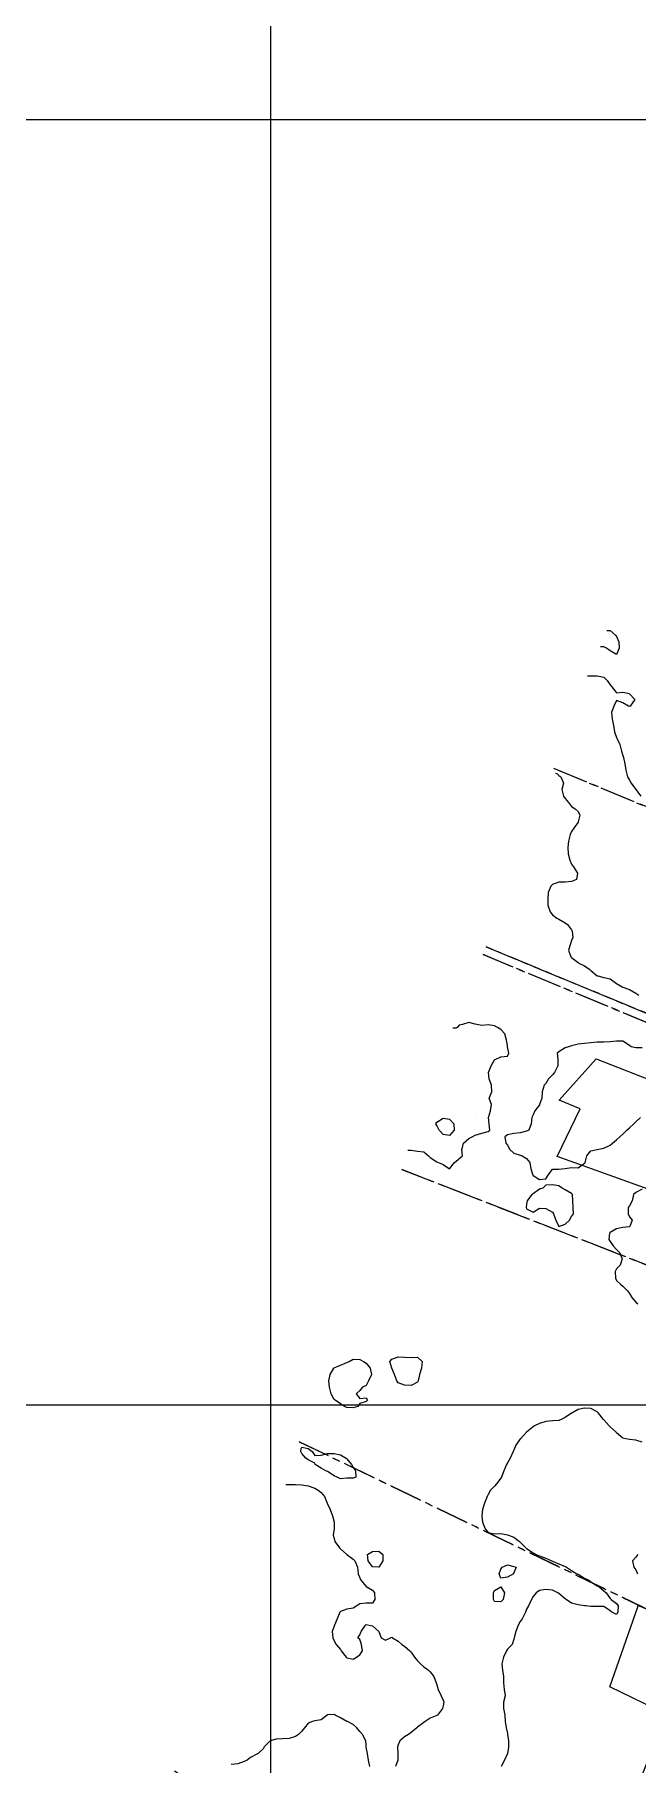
# Model space of a CAD drawing. Header units: centimetres. Extents: x 0 to 642158, y -847 to 649707.
# Drawn here: x 615748.4 to 615795.4, y 620159.4 to 620294 of the extents above; entities that cross this region are included whole.
import ezdxf

# ---------------------------------------------------------------- set-up
doc = ezdxf.new("R2010")
doc.units = ezdxf.units.CM
doc.header["$MEASUREMENT"] = 0
doc.linetypes.add('CENTERX2', pattern=[4, 2.5, -0.5, 0.5, -0.5])
doc.layers.add('MEV_grille', color=254, linetype='Continuous', lineweight=9)
doc.layers.add('WAL_topographie 0.5', color=253, linetype='Continuous', lineweight=20)
doc.layers.add('SPW_batiments', color=7, linetype='Continuous')
doc.layers.add('SPW_parcellaire cadastral', color=7, linetype='CENTERX2', lineweight=25, true_color=0xff0542)

# ---------------------------------------------------------------- blocks, each defined once
blk = doc.blocks.new('*U114')
at = {"layer": 'MEV_grille', "transparency": 33554687}
blk.add_lwpolyline([(-1338.46, 0), (1338.46, 0)], dxfattribs=at)
blk = doc.blocks.new('*U115')
at = {"layer": 'MEV_grille', "color": 0, "linetype": 'ByBlock', "lineweight": -2, "transparency": 16777216}
for p in [(0, -2100), (0, -2200)]:
    blk.add_blockref('*U114', p, dxfattribs=at)
blk = doc.blocks.new('*U112')
at = {"layer": 'MEV_grille', "transparency": 33554687}
blk.add_lwpolyline([(0, 1825.48), (0, -1825.48)], dxfattribs=at)
blk = doc.blocks.new('*U113')
at = {"layer": 'MEV_grille', "color": 0, "linetype": 'ByBlock', "lineweight": -2, "transparency": 16777216}
blk.add_blockref('*U112', (400, 0), dxfattribs=at)

msp = doc.modelspace()

# ---------------------------------------------------------------- linework, layer by layer
at = {"layer": 'SPW_batiments'}
for points in [[(615802.45, 620210.28), (615799.6, 620202.94), (615789.13, 620206.71), (615790.91, 620210.41), (615789.28, 620211.09), (615792.16, 620214.31), (615802.45, 620210.28)], [(615795.63, 620171.7), (615805.55, 620167.33), (615796.79, 620144.43), (615786.72, 620148.33), (615790.15, 620157.41), (615794.54, 620155.53), (615797.62, 620163.33), (615793.22, 620165.44), (615795.37, 620171.6), (615795.44, 620171.77), (615795.63, 620171.7)]]:
    msp.add_lwpolyline(points, dxfattribs=at)
at = {"layer": 'SPW_parcellaire cadastral'}
for points in [[(615796.75, 620257.82), (615836.37, 620242.1), (615828.39, 620220.54), (615788.84, 620236.91)], [(615788.84, 620236.91), (615828.39, 620220.54), (615822.71, 620206.84)], [(615783.36, 620222.41), (615822.46, 620206.23), (615815.89, 620190.55), (615777.04, 620205.7)], [(615822.71, 620206.84), (615822.46, 620206.23), (615783.36, 620222.41)], [(615783.59, 620223.02), (615821.04, 620207.52), (615822.71, 620206.84)], [(615822.71, 620206.84), (615821.04, 620207.52), (615783.59, 620223.02)], [(615777.04, 620205.7), (615815.89, 620190.55), (615806.82, 620166.8), (615805.55, 620167.33), (615813.42, 620188.08), (615807.27, 620190.61), (615802.07, 620177.44), (615799.27, 620178.71), (615796.45, 620171.33), (615769.03, 620184.52)], [(615769.03, 620184.52), (615796.45, 620171.33), (615805.55, 620167.33), (615806.82, 620166.8), (615796.67, 620139.9), (615792.53, 620141.83), (615791.51, 620139.93), (615773.62, 620149.36), (615759.34, 620158.89)]]:
    msp.add_lwpolyline(points, dxfattribs=at)
at = {"layer": 'WAL_topographie 0.5'}
for points in [[(615793, 620247.64), (615793.25, 620247.64), (615793.7, 620247.25), (615793.75, 620247.17), (615793.94, 620246.75), (615793.96, 620246.25), (615793.75, 620245.75), (615793.75, 620245.75), (615793.75, 620245.75), (615793.25, 620246.04), (615792.97, 620246.25), (615792.75, 620246.36), (615792.5, 620246.36)], [(615791.5, 620244.09), (615791.75, 620244.09), (615792.25, 620244.1), (615792.75, 620244.01), (615793.01, 620243.75), (615793.25, 620243.41), (615793.37, 620243.25), (615793.75, 620242.78), (615794.25, 620242.83), (615794.62, 620242.75), (615794.75, 620242.71), (615795.17, 620242.25), (615794.8, 620241.75), (615794.75, 620241.71), (615794.69, 620241.75), (615794.25, 620242), (615793.75, 620242.18), (615793.54, 620241.75), (615793.35, 620241.25), (615793.4, 620240.75), (615793.51, 620240.25), (615793.58, 620239.75), (615793.75, 620239.31), (615793.77, 620239.25), (615794, 620238.75), (615794.14, 620238.25), (615794.25, 620237.91), (615794.29, 620237.75), (615794.39, 620237.25), (615794.46, 620236.75), (615794.6, 620236.25), (615794.75, 620235.98), (615794.89, 620235.75), (615795.25, 620235.26), (615795.26, 620235.25), (615795.63, 620234.75)], [(615789, 620236.54), (615789.09, 620236.5), (615789.25, 620236.36), (615789.42, 620236.25), (615789.62, 620235.75), (615789.48, 620235.25), (615789.63, 620234.75), (615789.75, 620234.56), (615790.02, 620234.25), (615790.25, 620233.94), (615790.52, 620233.75), (615790.75, 620233.55), (615790.89, 620233.25), (615790.77, 620232.75), (615790.75, 620232.73), (615790.42, 620232.25), (615790.25, 620232), (615790.15, 620231.75), (615790.01, 620231.25), (615789.96, 620230.75), (615789.99, 620230.25), (615790.12, 620229.75), (615790.25, 620229.45), (615790.39, 620229.25), (615790.72, 620228.75), (615790.64, 620228.25), (615790.25, 620228.1), (615789.75, 620228.04), (615789.25, 620228.06), (615788.75, 620227.86), (615788.63, 620227.75), (615788.42, 620227.25), (615788.39, 620226.75), (615788.41, 620226.25), (615788.58, 620225.75), (615788.75, 620225.5), (615789.1, 620225.25), (615789.25, 620225.16), (615789.75, 620224.88), (615789.93, 620224.75), (615790.25, 620224.33), (615790.3, 620224.25), (615790.34, 620223.75), (615790.25, 620223.5), (615790.16, 620223.25), (615790.01, 620222.75), (615790.19, 620222.25), (615790.25, 620222.2), (615790.75, 620221.8), (615790.82, 620221.75), (615791.25, 620221.53), (615791.68, 620221.25), (615791.75, 620221.19), (615792.25, 620220.76), (615792.28, 620220.75), (615792.75, 620220.64), (615793.25, 620220.53), (615793.64, 620220.25), (615793.75, 620220.16), (615794.25, 620219.89), (615794.61, 620219.75), (615794.75, 620219.71), (615795.25, 620219.42), (615795.48, 620219.25)], [(615777.5, 620207.19), (615777.75, 620207.19), (615778.25, 620207.11), (615778.75, 620207.08), (615779.12, 620206.75), (615779.25, 620206.64), (615779.75, 620206.29), (615779.89, 620206.25), (615780.25, 620206.09), (615780.75, 620205.75), (615781.12, 620206.25), (615781.25, 620206.35), (615781.75, 620206.75), (615781.7, 620207.25), (615781.75, 620207.42), (615781.84, 620207.75), (615782.25, 620208.1), (615782.5, 620208.25), (615782.75, 620208.36), (615783.25, 620208.53), (615783.75, 620208.65), (615783.88, 620208.75), (615783.83, 620209.25), (615783.78, 620209.75), (615783.94, 620210.25), (615784.01, 620210.75), (615783.83, 620211.25), (615784.04, 620211.75), (615784.02, 620212.25), (615783.83, 620212.75), (615783.77, 620213.25), (615783.98, 620213.75), (615784.25, 620214.22), (615784.3, 620214.25), (615784.75, 620214.45), (615785.25, 620214.52), (615785.36, 620214.75), (615785.27, 620215.25), (615785.25, 620215.33), (615785.18, 620215.75), (615785.04, 620216.25), (615784.75, 620216.58), (615784.47, 620216.75), (615784.25, 620216.88), (615783.75, 620216.94), (615783.25, 620216.91), (615782.75, 620216.99), (615782.25, 620217.12), (615781.75, 620216.97), (615781.5, 620216.93), (615781.33, 620216.75), (615781.25, 620216.69), (615781, 620216.69)], [(615795.75, 620215.15), (615795.25, 620215.16), (615794.9, 620215.25), (615794.75, 620215.33), (615794.25, 620215.69), (615793.75, 620215.69), (615793.25, 620215.62), (615792.75, 620215.59), (615792.25, 620215.61), (615791.75, 620215.54), (615791.25, 620215.5), (615790.75, 620215.44), (615790.25, 620215.31), (615790, 620215.25), (615789.75, 620215.16), (615789.25, 620214.85), (615789.12, 620214.75), (615789.17, 620214.25), (615789.19, 620213.75), (615788.91, 620213.25), (615788.75, 620213.05), (615788.46, 620212.75), (615788.25, 620212.38), (615788.12, 620212.25), (615787.95, 620211.75), (615787.94, 620211.25), (615787.76, 620210.75), (615787.75, 620210.73), (615787.38, 620210.25), (615787.25, 620209.96), (615787.15, 620209.75), (615787.09, 620209.25), (615786.92, 620208.75), (615786.75, 620208.67), (615786.25, 620208.56), (615785.75, 620208.5), (615785.25, 620208.38), (615785.06, 620208.25), (615785.14, 620207.75), (615785.25, 620207.59), (615785.45, 620207.25), (615785.75, 620206.96), (615786.25, 620206.8), (615786.41, 620206.75), (615786.75, 620206.55), (615787.01, 620206.25), (615787.08, 620205.75), (615787.23, 620205.25), (615787.25, 620205.23), (615787.75, 620204.92), (615788.25, 620204.98), (615788.42, 620205.25), (615788.75, 620205.72), (615789.25, 620205.72), (615789.5, 620205.75), (615789.75, 620205.78), (615790.25, 620205.86), (615790.75, 620205.82), (615791.25, 620206.18), (615791.3, 620206.25), (615791.43, 620206.75), (615791.75, 620207.16), (615792.25, 620207.25), (615792.25, 620207.25), (615792.75, 620207.36), (615793.25, 620207.6), (615793.43, 620207.75), (615793.75, 620208), (615794, 620208.25), (615794.25, 620208.45), (615794.56, 620208.75), (615794.75, 620208.93), (615795.09, 620209.25), (615795.25, 620209.4), (615795.61, 620209.75)], [(615781.1, 620208.75), (615780.75, 620208.34), (615780.25, 620208.41), (615779.93, 620208.75), (615779.75, 620209.12), (615779.67, 620209.25), (615779.75, 620209.39), (615780.25, 620209.7), (615780.75, 620209.6), (615781.07, 620209.25), (615781.1, 620208.75)], [(615782.75, 620209.75), (615782.75, 620209.75), (615782.75, 620209.75), (615782.75, 620209.75), (615782.75, 620209.75)], [(615789.75, 620201.43), (615790.08, 620201.75), (615790.25, 620202.04), (615790.39, 620202.25), (615790.36, 620202.75), (615790.34, 620203.25), (615790.32, 620203.75), (615790.25, 620203.82), (615789.75, 620204.12), (615789.52, 620204.25), (615789.25, 620204.43), (615788.75, 620204.51), (615788.25, 620204.48), (615788.02, 620204.25), (615787.75, 620204.16), (615787.25, 620203.81), (615787.16, 620203.75), (615786.8, 620203.25), (615786.75, 620203), (615786.71, 620202.75), (615786.75, 620202.64), (615787.25, 620202.37), (615787.75, 620202.68), (615788.25, 620202.66), (615788.75, 620202.38), (615788.83, 620202.25), (615789.02, 620201.75), (615789.25, 620201.25), (615789.75, 620201.43)], [(615795.75, 620204.17), (615795.25, 620203.9), (615795.08, 620203.75), (615794.97, 620203.25), (615794.75, 620202.88), (615794.66, 620202.75), (615794.65, 620202.25), (615794.75, 620202.02), (615794.97, 620201.75), (615794.78, 620201.25), (615794.75, 620201.24), (615794.25, 620201.18), (615793.75, 620201.07), (615793.25, 620200.8), (615793.2, 620200.75), (615793.14, 620200.25), (615793.25, 620200.1), (615793.48, 620199.75), (615793.75, 620199.47), (615793.99, 620199.25), (615794.2, 620198.75), (615794.02, 620198.25), (615793.75, 620197.96), (615793.63, 620197.75), (615793.66, 620197.25), (615793.75, 620197.07), (615794.08, 620196.75), (615794.25, 620196.61), (615794.61, 620196.25), (615794.75, 620196.05), (615794.95, 620195.75), (615795.25, 620195.38), (615795.4, 620195.25)], [(615780.75, 620197.25), (615780.75, 620197.25), (615780.75, 620197.25), (615780.75, 620197.25), (615780.75, 620197.25)], [(615773.61, 620187.25), (615773.25, 620187.16), (615772.75, 620187.17), (615772.57, 620187.25), (615772.25, 620187.47), (615771.84, 620187.75), (615771.75, 620187.79), (615771.53, 620188.25), (615771.41, 620188.75), (615771.35, 620189.25), (615771.44, 620189.75), (615771.74, 620190.25), (615771.75, 620190.26), (615772.25, 620190.48), (615772.75, 620190.67), (615772.94, 620190.75), (615773.25, 620190.93), (615773.75, 620190.92), (615774.05, 620190.75), (615774.25, 620190.63), (615774.56, 620190.25), (615774.66, 620189.75), (615774.44, 620189.25), (615774.25, 620188.88), (615773.98, 620188.75), (615773.75, 620188.5), (615773.47, 620188.25), (615773.75, 620187.89), (615774.25, 620187.92), (615774.37, 620187.75), (615774.25, 620187.65), (615773.75, 620187.5), (615773.61, 620187.25)], [(615778.3, 620189.25), (615778.25, 620189.16), (615777.75, 620188.9), (615777.25, 620188.91), (615776.75, 620189.1), (615776.63, 620189.25), (615776.46, 620189.75), (615776.25, 620190.25), (615776.25, 620190.25), (615776.11, 620190.75), (615776.25, 620190.93), (615776.75, 620191.12), (615777.25, 620191.09), (615777.75, 620191.08), (615778.25, 620191.09), (615778.61, 620190.75), (615778.56, 620190.25), (615778.42, 620189.75), (615778.3, 620189.25)], [(615795.75, 620184.48), (615795.25, 620184.63), (615794.75, 620184.7), (615794.46, 620184.75), (615794.25, 620184.8), (615793.75, 620185.22), (615793.72, 620185.25), (615793.25, 620185.68), (615793.17, 620185.75), (615792.75, 620186.22), (615792.73, 620186.25), (615792.35, 620186.75), (615792.25, 620186.85), (615791.75, 620187.1), (615791.25, 620187.13), (615790.75, 620187.02), (615790.27, 620186.75), (615790.25, 620186.74), (615789.75, 620186.39), (615789.45, 620186.25), (615789.25, 620186.17), (615788.75, 620186.13), (615788.25, 620186.08), (615787.75, 620185.94), (615787.36, 620185.75), (615787.25, 620185.68), (615786.75, 620185.25), (615786.75, 620185.25), (615786.26, 620184.75), (615786.25, 620184.74), (615785.91, 620184.25), (615785.75, 620183.86), (615785.7, 620183.75), (615785.46, 620183.25), (615785.25, 620182.88), (615785.18, 620182.75), (615784.98, 620182.25), (615784.78, 620181.75), (615784.75, 620181.68), (615784.4, 620181.25), (615784.25, 620181.07), (615783.94, 620180.75), (615783.75, 620180.42), (615783.67, 620180.25), (615783.48, 620179.75), (615783.32, 620179.25), (615783.25, 620178.75), (615783.32, 620178.25), (615783.52, 620177.75), (615783.75, 620177.45), (615784.25, 620177.34), (615784.75, 620177.39), (615785.25, 620177.28), (615785.33, 620177.25), (615785.75, 620177.08), (615786.19, 620176.75), (615786.25, 620176.7), (615786.68, 620176.25), (615786.75, 620176.2), (615787.25, 620175.88), (615787.5, 620175.75), (615787.75, 620175.64), (615788.25, 620175.45), (615788.72, 620175.25), (615788.75, 620175.23), (615789.25, 620175.03), (615789.75, 620174.82), (615789.86, 620174.75), (615790.25, 620174.49), (615790.67, 620174.25), (615790.75, 620174.21), (615791.25, 620173.91), (615791.59, 620173.75), (615791.75, 620173.61), (615792.25, 620173.31), (615792.38, 620173.25), (615792.75, 620172.91), (615792.93, 620172.75), (615793.25, 620172.32), (615793.32, 620172.25), (615793.75, 620171.93), (615793.88, 620171.75), (615793.85, 620171.25), (615793.75, 620171.08), (615793.38, 620171.25), (615793.25, 620171.35), (615792.75, 620171.69), (615792.25, 620171.71), (615791.75, 620171.7), (615791.39, 620171.75), (615791.25, 620171.76), (615790.75, 620171.83), (615790.25, 620171.96), (615789.83, 620172.25), (615789.75, 620172.3), (615789.25, 620172.72), (615789.19, 620172.75), (615788.75, 620172.98), (615788.25, 620173.02), (615787.75, 620172.94), (615787.5, 620172.75), (615787.25, 620172.48), (615787.14, 620172.25), (615786.89, 620171.75), (615786.75, 620171.49), (615786.66, 620171.25), (615786.41, 620170.75), (615786.25, 620170.54), (615786.08, 620170.25), (615785.92, 620169.75), (615785.78, 620169.25), (615785.75, 620169.16), (615785.61, 620168.75), (615785.25, 620168.39), (615785.17, 620168.25), (615784.96, 620167.75), (615784.82, 620167.25), (615784.88, 620166.75), (615784.95, 620166.25), (615784.94, 620165.75), (615785.01, 620165.25), (615785.08, 620164.75), (615784.94, 620164.25), (615784.96, 620163.75), (615785.04, 620163.25), (615785.09, 620162.75), (615785.16, 620162.25), (615785.25, 620161.81), (615785.26, 620161.75), (615785.34, 620161.25), (615785.33, 620160.75), (615785.25, 620160.25), (615785.25, 620160.25), (615785.02, 620159.75), (615784.76, 620159.25)], [(615773.45, 620181.75), (615773.25, 620181.69), (615772.75, 620181.67), (615772.25, 620181.64), (615771.99, 620181.75), (615771.75, 620181.87), (615771.25, 620182.2), (615771.12, 620182.25), (615770.75, 620182.45), (615770.29, 620182.75), (615770.25, 620182.84), (615769.75, 620183.11), (615769.56, 620183.25), (615769.25, 620183.61), (615769.16, 620183.75), (615769.2, 620184), (615769.25, 620184.1), (615769.75, 620183.98), (615770.04, 620183.75), (615770.25, 620183.45), (615770.75, 620183.46), (615771.25, 620183.6), (615771.75, 620183.6), (615772.25, 620183.51), (615772.69, 620183.25), (615772.75, 620183.19), (615773.11, 620182.75), (615773.25, 620182.52), (615773.42, 620182.25), (615773.45, 620181.75)], [(615768, 620181.19), (615768.25, 620181.18), (615768.75, 620181.2), (615769.25, 620181.17), (615769.75, 620181.09), (615770.25, 620180.91), (615770.51, 620180.75), (615770.75, 620180.56), (615771.01, 620180.25), (615771.22, 620179.75), (615771.25, 620179.69), (615771.44, 620179.25), (615771.63, 620178.75), (615771.75, 620178.25), (615771.75, 620178.25), (615771.75, 620177.75), (615771.75, 620177.75), (615771.69, 620177.25), (615771.75, 620177), (615771.81, 620176.75), (615772.19, 620176.25), (615772.25, 620176.19), (615772.75, 620175.75), (615772.75, 620175.75), (615773.25, 620175.39), (615773.38, 620175.25), (615773.58, 620174.75), (615773.62, 620174.25), (615773.75, 620173.92), (615773.83, 620173.75), (615774.25, 620173.25), (615774.25, 620173.25), (615774.75, 620172.98), (615774.91, 620172.75), (615774.93, 620172.25), (615774.75, 620171.96), (615774.25, 620171.96), (615773.75, 620171.9), (615773.52, 620171.75), (615773.25, 620171.57), (615772.75, 620171.49), (615772.25, 620171.3), (615772.21, 620171.25), (615771.99, 620170.75), (615771.78, 620170.25), (615771.75, 620170.17), (615771.6, 620169.75), (615771.66, 620169.25), (615771.75, 620169.04), (615771.92, 620168.75), (615772.25, 620168.35), (615772.31, 620168.25), (615772.69, 620167.75), (615772.75, 620167.7), (615773.25, 620167.59), (615773.5, 620167.75), (615773.75, 620167.93), (615773.96, 620168.25), (615773.9, 620168.75), (615773.75, 620169.14), (615773.61, 620169.25), (615773.75, 620169.5), (615773.86, 620169.75), (615774.19, 620170.25), (615774.25, 620170.29), (615774.5, 620170.25), (615774.75, 620170.2), (615775.25, 620169.75), (615775.25, 620169.75), (615775.42, 620169.25), (615775.75, 620169.07), (615776.15, 620169.25), (615776.25, 620169.31), (615776.3, 620169.25), (615776.75, 620169.01), (615777.04, 620168.75), (615777.25, 620168.61), (615777.65, 620168.25), (615777.75, 620168.15), (615778.02, 620167.75), (615778.25, 620167.46), (615778.48, 620167.25), (615778.75, 620167.01), (615779.12, 620166.75), (615779.25, 620166.61), (615779.53, 620166.25), (615779.71, 620165.75), (615779.75, 620165.61), (615779.85, 620165.25), (615780.1, 620164.75), (615780.25, 620164.42), (615780.31, 620164.25), (615780.25, 620163.96), (615780.2, 620163.75), (615779.81, 620163.25), (615779.75, 620163.21), (615779.25, 620163.01), (615778.85, 620162.75), (615778.75, 620162.68), (615778.25, 620162.3), (615778.19, 620162.25), (615777.75, 620161.89), (615777.55, 620161.75), (615777.25, 620161.56), (615776.88, 620161.25), (615776.75, 620160.94), (615776.69, 620160.75), (615776.73, 620160.25), (615776.72, 620159.75), (615776.55, 620159.25)], [(615775.56, 620175.25), (615775.25, 620174.77), (615774.75, 620174.78), (615774.41, 620175.25), (615774.35, 620175.75), (615774.75, 620175.98), (615775.25, 620176.01), (615775.55, 620175.75), (615775.56, 620175.25)], [(615785.73, 620174.25), (615785.25, 620173.99), (615784.75, 620173.89), (615784.6, 620174.25), (615784.75, 620174.61), (615784.85, 620174.75), (615785.25, 620174.93), (615785.75, 620174.82), (615785.94, 620174.75), (615785.75, 620174.33), (615785.73, 620174.25)], [(615795.4, 620175.75), (615795.25, 620175.54), (615794.99, 620175.25), (615795.1, 620174.75), (615795.25, 620174.54), (615795.39, 620174.25)], [(615784.91, 620172.25), (615784.75, 620172.07), (615784.25, 620172.08), (615784.18, 620172.25), (615784.18, 620172.75), (615784.25, 620172.94), (615784.75, 620173.23), (615785.03, 620172.75), (615784.91, 620172.25)], [(615774.53, 620159.25), (615774.44, 620159.75), (615774.36, 620160.25), (615774.26, 620160.75), (615774.25, 620160.92), (615774.22, 620161.25), (615773.96, 620161.75), (615773.75, 620161.98), (615773.54, 620162.25), (615773.25, 620162.51), (615772.8, 620162.75), (615772.75, 620162.76), (615772.25, 620163.04), (615771.84, 620163.25), (615771.75, 620163.3), (615771.25, 620163.27), (615771.23, 620163.25), (615770.75, 620162.88), (615770.25, 620162.8), (615770.08, 620162.75), (615769.75, 620162.63), (615769.45, 620162.25), (615769.25, 620162), (615768.98, 620161.75), (615768.75, 620161.58), (615768.25, 620161.42), (615767.75, 620161.41), (615767.25, 620161.38), (615766.79, 620161.25), (615766.75, 620161.23), (615766.29, 620160.75), (615766.25, 620160.65), (615765.85, 620160.25), (615765.75, 620160.2), (615765.25, 620159.95), (615765, 620159.75), (615764.75, 620159.63), (615764.25, 620159.45), (615763.75, 620159.4)]]:
    msp.add_lwpolyline(points, dxfattribs=at)

# ---------------------------------------------------------------- block references
at = {"layer": 'MEV_grille', "transparency": 33554687}
for name, p in [('*U113', (615366.81, 620593.64)), ('*U115', (616669.48, 622387.38))]:
    msp.add_blockref(name, p, dxfattribs=at)

doc.saveas('drawing.dxf')
